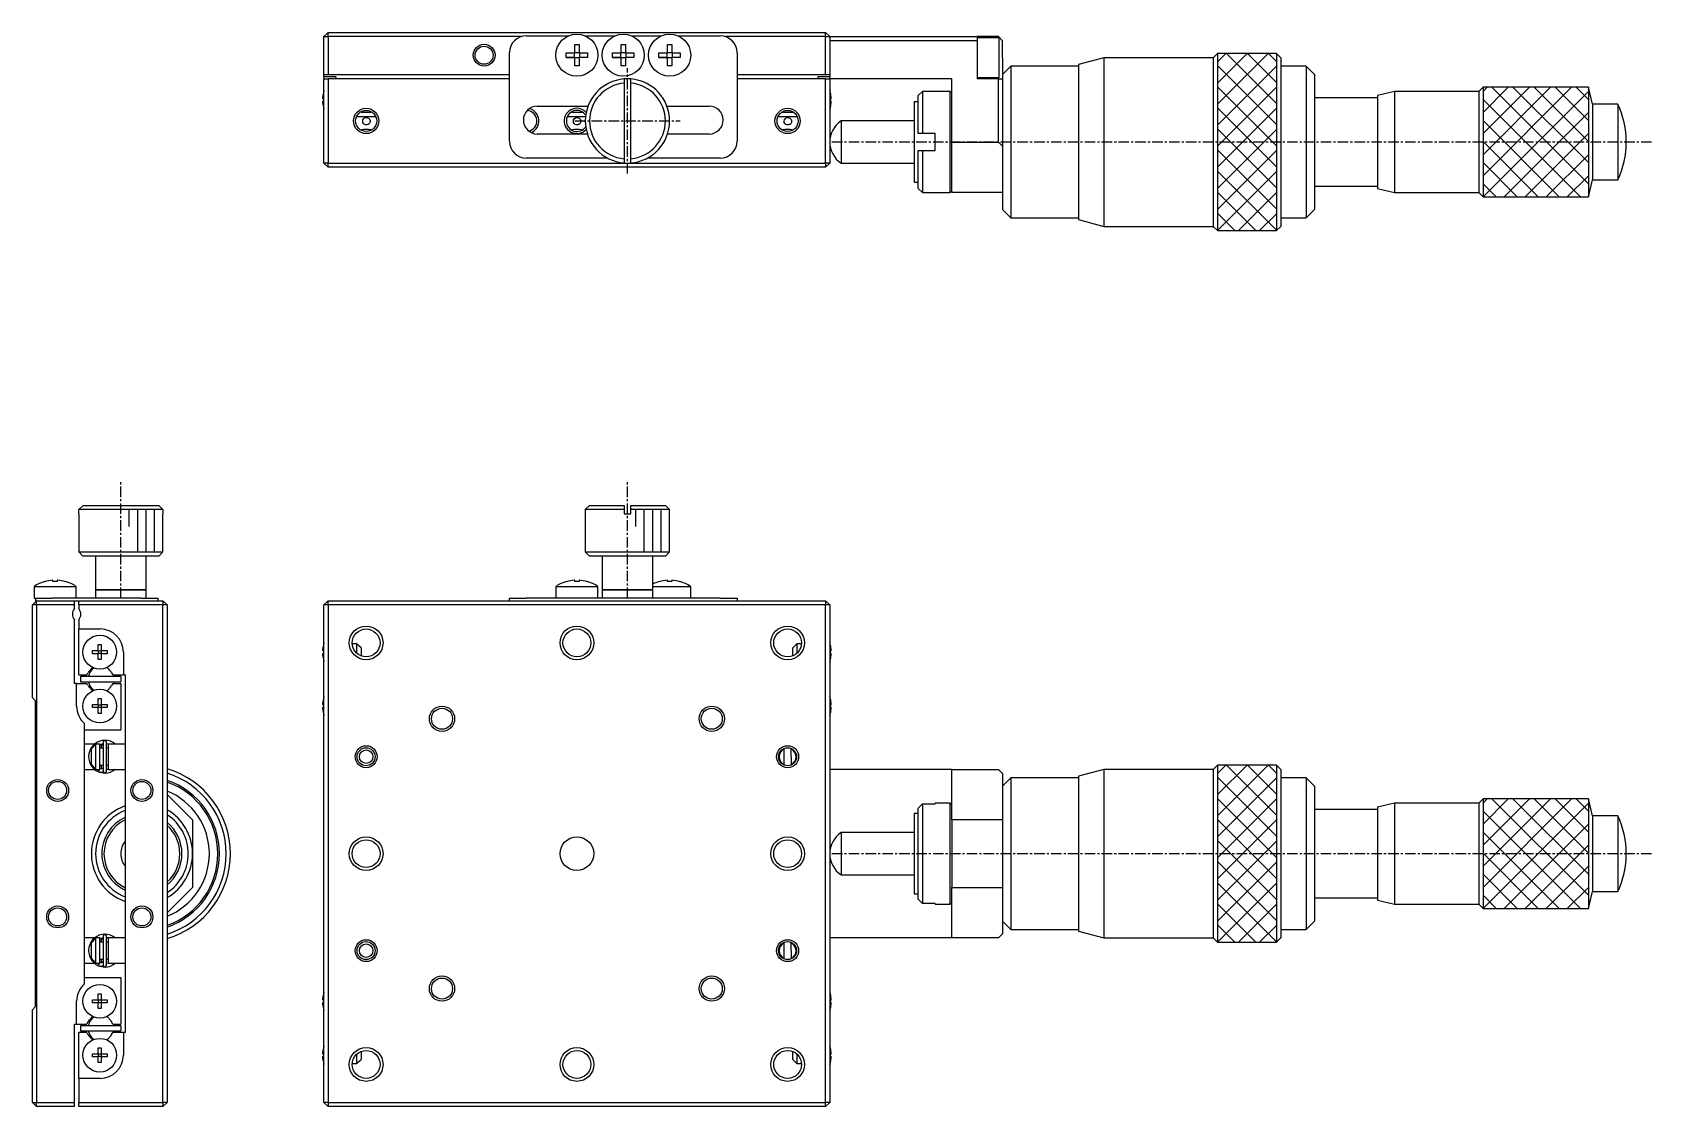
# Model space of a CAD drawing. Extents: x 912 to 1291, y -51 to 162.
# Drawn here: x 912.3 to 1104.4, y 35.1 to 162.5 of the extents above; entities that cross this region are included whole.
import ezdxf

# ---------------------------------------------------------------- set-up
doc = ezdxf.new("R2010")
doc.units = 0
doc.linetypes.add('CENTER', pattern=[2, 1.25, -0.25, 0.25, -0.25])
doc.layers.get('0').update_dxf_attribs({"linetype": 'CONTINUOUS'})
doc.layers.add('CENTER', color=1, linetype='CENTER')

msp = doc.modelspace()

# ---------------------------------------------------------------- linework, layer by layer
at = {"color": 7, "linetype": 'CONTINUOUS'}
for p, q in [((946.87, 161.98), (947.37, 162.48)), ((946.87, 157.48), (946.87, 161.98)), ((946.87, 161.98), (947.37, 161.98)), ((947.37, 162.48), (1006.37, 162.48)), ((947.37, 161.98), (947.37, 162.48)), ((970.25, 161.98), (947.37, 161.98)), ((947.37, 161.98), (947.37, 157.48)), ((970.87, 162.08), (975.89, 162.08)), ((977.85, 162.08), (981.39, 162.08)), ((983.35, 162.08), (986.89, 162.08)), ((988.85, 162.08), (993.87, 162.08)), ((1006.37, 161.98), (994.49, 161.98)), ((1006.87, 161.98), (1006.37, 162.48)), ((1006.37, 161.98), (1006.37, 162.48)), ((1006.37, 161.98), (1006.87, 161.98)), ((1006.37, 157.48), (1006.37, 161.98)), ((1006.87, 161.98), (1024.37, 161.98)), ((1006.87, 161.98), (1006.87, 157.48)), ((1024.37, 161.48), (1006.87, 161.48)), ((1026.87, 161.98), (1024.37, 161.98)), ((1024.37, 161.98), (1024.37, 161.48)), ((1026.97, 161.83), (1024.37, 161.83)), ((1024.37, 161.48), (1024.37, 156.98)), ((1027.37, 161.48), (1026.87, 161.98)), ((1026.97, 157.13), (1026.97, 161.83)), ((1027.37, 159.48), (1027.37, 161.48)), ((968.87, 149.58), (968.87, 160.08)), ((975.61, 160.04), (976.61, 160.04)), ((975.61, 159.52), (975.61, 160.04)), ((975.61, 159.52), (976.57, 159.52)), ((976.61, 159.52), (975.61, 159.52)), ((976.57, 159.52), (976.57, 160.04)), ((976.61, 159.52), (976.57, 159.52)), ((976.61, 160.04), (976.61, 161.04)), ((976.61, 161.04), (977.13, 161.04)), ((976.61, 160.08), (977.13, 160.08)), ((976.61, 158.52), (976.61, 159.52)), ((977.13, 159.48), (976.61, 159.48)), ((977.13, 161.04), (977.13, 160.04)), ((977.13, 160.04), (978.13, 160.04)), ((977.17, 159.52), (977.13, 159.52)), ((978.13, 159.52), (977.13, 159.52)), ((977.13, 159.52), (977.13, 158.52)), ((977.17, 160.04), (977.17, 159.52)), ((978.13, 159.52), (977.17, 159.52)), ((978.13, 160.04), (978.13, 159.52)), ((981.11, 160.04), (982.11, 160.04)), ((981.11, 159.52), (981.11, 160.04)), ((981.11, 159.52), (982.07, 159.52)), ((982.11, 159.52), (981.11, 159.52)), ((982.07, 159.52), (982.07, 160.04)), ((982.11, 159.52), (982.07, 159.52)), ((982.11, 160.04), (982.11, 161.04)), ((982.11, 161.04), (982.63, 161.04)), ((982.11, 160.08), (982.63, 160.08)), ((982.11, 158.52), (982.11, 159.52)), ((982.63, 159.48), (982.11, 159.48)), ((982.63, 161.04), (982.63, 160.04)), ((982.63, 160.04), (983.63, 160.04)), ((982.67, 159.52), (982.63, 159.52)), ((983.63, 159.52), (982.63, 159.52)), ((982.63, 159.52), (982.63, 158.52)), ((982.67, 160.04), (982.67, 159.52)), ((983.63, 159.52), (982.67, 159.52)), ((983.63, 160.04), (983.63, 159.52)), ((986.61, 160.04), (987.61, 160.04)), ((986.61, 159.52), (986.61, 160.04)), ((986.61, 159.52), (987.57, 159.52)), ((987.61, 159.52), (986.61, 159.52)), ((987.57, 159.52), (987.57, 160.04)), ((987.61, 159.52), (987.57, 159.52)), ((987.61, 160.04), (987.61, 161.04)), ((987.61, 161.04), (988.13, 161.04)), ((987.61, 160.08), (988.13, 160.08)), ((987.61, 158.52), (987.61, 159.52)), ((988.13, 159.48), (987.61, 159.48)), ((988.13, 161.04), (988.13, 160.04)), ((988.13, 160.04), (989.13, 160.04)), ((988.17, 159.52), (988.13, 159.52)), ((989.13, 159.52), (988.13, 159.52)), ((988.13, 159.52), (988.13, 158.52)), ((988.17, 160.04), (988.17, 159.52)), ((989.13, 159.52), (988.17, 159.52)), ((989.13, 160.04), (989.13, 159.52)), ((995.87, 160.08), (995.87, 149.58)), ((1027.37, 159.48), (1027.37, 156.98)), ((1039.37, 159.48), (1036.37, 158.68)), ((1052.37, 159.48), (1039.37, 159.48)), ((1039.37, 159.48), (1039.37, 139.48)), ((1052.87, 159.98), (1052.37, 159.48)), ((1052.37, 159.48), (1052.37, 139.48)), ((1059.87, 159.98), (1052.87, 159.98)), ((1052.87, 159.98), (1052.87, 138.98)), ((1060.37, 159.48), (1059.87, 159.98)), ((1059.87, 159.98), (1059.87, 138.98)), ((1060.37, 159.48), (1060.37, 139.48)), ((977.13, 158.52), (976.61, 158.52)), ((982.63, 158.52), (982.11, 158.52)), ((988.13, 158.52), (987.61, 158.52)), ((1028.37, 158.48), (1027.37, 157.48)), ((1036.37, 158.48), (1028.37, 158.48)), ((1028.37, 158.48), (1028.37, 140.48)), ((1036.37, 158.68), (1036.37, 140.28)), ((1063.37, 158.48), (1060.37, 158.48)), ((1064.37, 157.48), (1063.37, 158.48)), ((1063.37, 158.48), (1063.37, 140.48)), ((946.87, 157.23), (946.87, 157.48)), ((946.87, 157.48), (947.37, 157.48)), ((946.87, 157.23), (946.87, 156.98)), ((948.27, 157.23), (946.87, 157.23)), ((946.87, 156.98), (947.37, 156.98)), ((946.87, 146.98), (946.87, 156.98)), ((947.37, 157.48), (968.87, 157.48)), ((968.87, 156.98), (947.37, 156.98)), ((947.37, 156.98), (947.37, 146.98)), ((948.27, 157.23), (948.27, 156.98)), ((982.47, 156.97), (982.47, 156.47)), ((982.47, 156.47), (982.47, 147.5)), ((983.27, 156.47), (983.27, 156.97)), ((983.27, 147.5), (983.27, 156.47)), ((995.87, 157.48), (1006.37, 157.48)), ((1006.37, 156.98), (995.87, 156.98)), ((1005.47, 157.23), (1005.47, 156.98)), ((1006.87, 157.23), (1005.47, 157.23)), ((1006.37, 157.48), (1006.87, 157.48)), ((1006.37, 156.98), (1006.87, 156.98)), ((1006.37, 146.98), (1006.37, 156.98)), ((1006.87, 157.48), (1006.87, 157.23)), ((1006.87, 156.98), (1006.87, 157.23)), ((1021.37, 156.98), (1006.87, 156.98)), ((1006.87, 156.98), (1006.87, 146.98)), ((1021.37, 149.48), (1021.37, 156.98)), ((1024.37, 157.13), (1026.97, 157.13)), ((1026.87, 156.98), (1024.37, 156.98)), ((1026.87, 156.98), (1027.37, 156.98)), ((1026.87, 149.48), (1026.87, 156.98)), ((1027.37, 156.98), (1027.37, 148.98)), ((1064.37, 157.48), (1064.37, 141.48)), ((1084.37, 155.98), (1083.87, 155.48)), ((1096.87, 155.98), (1084.37, 155.98)), ((1084.37, 155.98), (1084.37, 142.98)), ((1097.37, 153.98), (1096.87, 155.98)), ((1096.87, 155.98), (1096.87, 142.98)), ((946.68, 154.66), (946.8, 154.66)), ((946.8, 154.3), (946.68, 154.3)), ((946.8, 155.37), (946.8, 155.37)), ((946.8, 154.66), (946.8, 154.3)), ((972.17, 153.73), (978.19, 153.73)), ((987.55, 153.73), (992.57, 153.73)), ((1006.94, 155.37), (1006.94, 155.37)), ((1006.94, 154.3), (1006.94, 154.66)), ((1006.94, 154.66), (1007.06, 154.66)), ((1007.06, 154.3), (1006.94, 154.3)), ((1017.37, 154.23), (1016.87, 154.23)), ((1016.87, 154.23), (1016.87, 144.73)), ((1017.87, 155.48), (1017.37, 154.98)), ((1017.37, 150.48), (1017.37, 154.98)), ((1021.17, 155.48), (1017.87, 155.48)), ((1017.87, 155.48), (1017.87, 150.48)), ((1021.37, 155.28), (1021.17, 155.48)), ((1021.17, 143.48), (1021.17, 155.48)), ((1071.87, 154.73), (1064.37, 154.73)), ((1073.87, 155.48), (1071.87, 154.98)), ((1071.87, 154.98), (1071.87, 143.98)), ((1083.87, 155.48), (1073.87, 155.48)), ((1073.87, 155.48), (1073.87, 143.48)), ((1083.87, 155.48), (1083.87, 143.48)), ((1100.36, 153.98), (1097.37, 153.98)), ((1097.37, 153.98), (1097.37, 144.98)), ((1100.36, 153.98), (1100.36, 144.98)), ((946.8, 153.6), (946.8, 153.59)), ((953.02, 152.48), (950.72, 152.48)), ((977.9, 152.48), (975.72, 152.48)), ((1003.02, 152.48), (1000.72, 152.48)), ((1006.94, 153.59), (1006.94, 153.6)), ((1016.87, 151.98), (1008.21, 151.98)), ((1008.21, 151.98), (1008.21, 146.98)), ((978.12, 150.43), (972.17, 150.43)), ((992.57, 150.43), (987.62, 150.43)), ((1017.87, 150.48), (1017.37, 150.48)), ((1019.37, 150.48), (1017.87, 150.48)), ((1019.37, 148.48), (1019.37, 150.48)), ((1017.37, 148.48), (1017.87, 148.48)), ((1017.37, 143.98), (1017.37, 148.48)), ((1017.87, 148.48), (1019.37, 148.48)), ((1017.87, 148.48), (1017.87, 143.48)), ((1021.37, 143.48), (1021.37, 149.48)), ((1021.37, 149.48), (1026.87, 149.48)), ((1027.37, 148.98), (1026.87, 149.48)), ((1027.37, 148.98), (1027.37, 147.13)), ((947.37, 146.48), (946.87, 146.98)), ((947.37, 146.98), (946.87, 146.98)), ((947.37, 146.48), (947.37, 146.98)), ((947.37, 146.98), (982.87, 146.98)), ((1006.37, 146.48), (947.37, 146.48)), ((980.5, 147.58), (970.87, 147.58)), ((982.47, 147.5), (982.47, 147)), ((982.87, 146.98), (1006.37, 146.98)), ((983.27, 147), (983.27, 147.5)), ((993.87, 147.58), (985.24, 147.58)), ((1006.87, 146.98), (1006.37, 146.98)), ((1006.87, 146.98), (1006.37, 146.48)), ((1006.37, 146.98), (1006.37, 146.48)), ((1008.21, 146.98), (1016.87, 146.98)), ((1027.37, 147.13), (1027.37, 141.48)), ((1016.87, 144.73), (1017.37, 144.73)), ((1064.37, 144.23), (1071.87, 144.23)), ((1096.87, 142.98), (1097.37, 144.98)), ((1097.37, 144.98), (1100.36, 144.98)), ((1017.37, 143.98), (1017.87, 143.48)), ((1017.87, 143.48), (1021.17, 143.48)), ((1021.17, 143.48), (1021.37, 143.68)), ((1027.37, 143.48), (1021.37, 143.48)), ((1071.87, 143.98), (1073.87, 143.48)), ((1073.87, 143.48), (1083.87, 143.48)), ((1083.87, 143.48), (1084.37, 142.98)), ((1084.37, 142.98), (1096.87, 142.98)), ((1027.37, 141.48), (1028.37, 140.48)), ((1028.37, 140.48), (1036.37, 140.48)), ((1036.37, 140.28), (1039.37, 139.48)), ((1060.37, 140.48), (1063.37, 140.48)), ((1063.37, 140.48), (1064.37, 141.48)), ((1039.37, 139.48), (1052.37, 139.48)), ((1052.37, 139.48), (1052.87, 138.98)), ((1052.87, 138.98), (1059.87, 138.98)), ((1059.87, 138.98), (1060.37, 139.48)), ((917.79, 105.88), (918.29, 106.38)), ((927.76, 105.88), (917.79, 105.88)), ((917.79, 105.38), (917.79, 105.88)), ((918.29, 106.38), (927.26, 106.38)), ((927.26, 106.38), (927.76, 105.88)), ((927.76, 105.88), (927.76, 105.38)), ((978.37, 106.38), (977.87, 105.88)), ((977.87, 105.88), (977.87, 100.88)), ((982.47, 105.88), (977.87, 105.88)), ((978.37, 106.38), (982.47, 106.38)), ((978.37, 106.38), (982.47, 106.38)), ((982.47, 106.38), (982.47, 105.88)), ((982.47, 105.88), (982.47, 105.38)), ((983.27, 105.88), (983.27, 106.38)), ((983.27, 106.38), (987.37, 106.38)), ((983.27, 106.38), (987.37, 106.38)), ((983.27, 105.38), (983.27, 105.88)), ((987.87, 105.88), (983.27, 105.88)), ((987.87, 105.88), (987.37, 106.38)), ((987.87, 100.88), (987.87, 105.88)), ((917.77, 105.38), (917.77, 100.88)), ((917.77, 105.38), (917.79, 105.38)), ((927.76, 105.38), (927.77, 105.38)), ((927.77, 100.88), (927.77, 105.38)), ((982.47, 105.38), (983.27, 105.38)), ((982.47, 105.38), (983.27, 105.38)), ((917.77, 100.88), (918.27, 100.38)), ((917.77, 100.88), (927.77, 100.88)), ((927.27, 100.38), (918.27, 100.38)), ((919.77, 100.38), (919.77, 96.38)), ((925.77, 96.38), (925.77, 100.38)), ((927.27, 100.38), (927.77, 100.88)), ((977.87, 100.88), (978.37, 100.38)), ((977.87, 100.88), (987.87, 100.88)), ((987.37, 100.38), (978.37, 100.38)), ((979.87, 100.38), (979.87, 96.38)), ((985.87, 96.38), (985.87, 100.38)), ((987.37, 100.38), (987.87, 100.88)), ((912.47, 96.77), (912.47, 95.38)), ((912.47, 96.77), (917.47, 96.77)), ((913.72, 97.35), (913.71, 97.35)), ((914.71, 97.35), (914.71, 97.52)), ((915.23, 97.35), (914.71, 97.35)), ((915.23, 97.52), (915.23, 97.35)), ((916.24, 97.35), (916.23, 97.35)), ((917.47, 95.38), (917.47, 96.77)), ((919.77, 96.38), (919.77, 95.38)), ((925.77, 96.38), (919.77, 96.38)), ((919.77, 96.38), (925.77, 96.38)), ((925.77, 95.38), (925.77, 96.38)), ((974.37, 96.77), (974.37, 95.38)), ((974.37, 96.77), (979.37, 96.77)), ((975.61, 97.35), (975.61, 97.35)), ((975.61, 97.35), (975.61, 97.35)), ((976.61, 97.35), (976.61, 97.52)), ((977.13, 97.35), (976.61, 97.35)), ((977.13, 97.52), (977.13, 97.35)), ((978.13, 97.35), (978.13, 97.35)), ((978.13, 97.35), (978.13, 97.35)), ((979.37, 95.38), (979.37, 96.77)), ((979.87, 96.38), (979.87, 95.38)), ((985.87, 96.38), (979.87, 96.38)), ((979.87, 96.38), (985.87, 96.38)), ((985.87, 96.77), (990.37, 96.77)), ((985.87, 95.38), (985.87, 96.38)), ((986.61, 97.35), (986.61, 97.35)), ((986.61, 97.35), (986.61, 97.35)), ((987.61, 97.35), (987.61, 97.52)), ((988.13, 97.35), (987.61, 97.35)), ((988.13, 97.52), (988.13, 97.35)), ((989.13, 97.35), (989.13, 97.35)), ((989.13, 97.35), (989.13, 97.35)), ((990.37, 95.38), (990.37, 96.77)), ((912.77, 95.08), (912.27, 94.58)), ((912.27, 83.58), (912.27, 94.58)), ((912.77, 94.58), (912.27, 94.58)), ((912.47, 95.38), (912.67, 95.38)), ((912.67, 95.38), (914.67, 95.38)), ((912.67, 95.08), (912.67, 95.38)), ((912.77, 95.08), (912.67, 95.08)), ((912.77, 95.08), (917.27, 95.08)), ((912.77, 94.58), (912.77, 95.08)), ((917.27, 94.58), (912.77, 94.58)), ((912.77, 94.58), (912.77, 35.58)), ((916.05, 95.38), (914.67, 95.38)), ((925.17, 95.38), (916.05, 95.38)), ((917.27, 94.58), (917.27, 95.08)), ((917.27, 95.08), (917.77, 95.08)), ((917.27, 94.14), (917.27, 94.58)), ((917.77, 94.58), (917.77, 95.08)), ((917.77, 95.08), (927.77, 95.08)), ((917.77, 94.58), (917.77, 94.14)), ((927.77, 94.58), (917.77, 94.58)), ((925.17, 95.38), (927.17, 95.38)), ((927.17, 95.38), (927.17, 95.08)), ((928.27, 94.58), (927.77, 95.08)), ((927.77, 95.08), (927.77, 94.58)), ((928.27, 94.58), (927.77, 94.58)), ((927.77, 35.58), (927.77, 94.58)), ((928.27, 94.58), (928.27, 35.58)), ((947.37, 95.08), (946.87, 94.58)), ((946.87, 35.58), (946.87, 94.58)), ((947.37, 94.58), (946.87, 94.58)), ((947.37, 95.08), (1006.37, 95.08)), ((947.37, 94.58), (947.37, 95.08)), ((947.37, 94.58), (947.37, 35.58)), ((1006.37, 94.58), (947.37, 94.58)), ((968.87, 95.38), (970.87, 95.38)), ((968.87, 95.08), (968.87, 95.38)), ((975.79, 95.38), (970.87, 95.38)), ((977.94, 95.38), (975.79, 95.38)), ((981.29, 95.38), (977.94, 95.38)), ((983.44, 95.38), (981.29, 95.38)), ((986.79, 95.38), (983.44, 95.38)), ((988.94, 95.38), (986.79, 95.38)), ((993.87, 95.38), (988.94, 95.38)), ((993.87, 95.38), (995.87, 95.38)), ((995.87, 95.38), (995.87, 95.08)), ((1006.87, 94.58), (1006.37, 95.08)), ((1006.37, 95.08), (1006.37, 94.58)), ((1006.87, 94.58), (1006.37, 94.58)), ((1006.37, 35.58), (1006.37, 94.58)), ((1006.87, 94.58), (1006.87, 35.58)), ((917.27, 85.28), (917.27, 92.82)), ((917.77, 92.82), (917.77, 91.73)), ((917.77, 86.28), (917.77, 91.73)), ((917.77, 91.73), (920.32, 91.73)), ((919.39, 88.8), (919.39, 89.16)), ((919.39, 89.16), (920.09, 89.16)), ((920.09, 88.8), (919.39, 88.8)), ((920.09, 89.16), (920.09, 89.87)), ((920.09, 89.87), (920.45, 89.87)), ((920.11, 89.15), (920.09, 89.16)), ((920.11, 88.81), (920.09, 88.8)), ((920.09, 88.1), (920.09, 88.8)), ((920.11, 88.81), (920.11, 89.15)), ((920.11, 89.15), (920.44, 89.15)), ((920.44, 88.81), (920.11, 88.81)), ((920.44, 89.15), (920.45, 89.16)), ((920.44, 89.15), (920.44, 88.81)), ((920.44, 88.81), (920.45, 88.8)), ((920.45, 89.87), (920.45, 89.16)), ((920.45, 89.16), (921.16, 89.16)), ((921.16, 88.8), (920.45, 88.8)), ((920.45, 88.8), (920.45, 88.1)), ((921.16, 89.16), (921.16, 88.8)), ((923.07, 88.98), (923.07, 86.28)), ((946.68, 89.16), (946.8, 89.16)), ((946.8, 88.8), (946.68, 88.8)), ((946.8, 89.87), (946.8, 89.87)), ((946.8, 89.16), (946.8, 88.8)), ((950.77, 89.98), (950.22, 89.98)), ((950.97, 89.78), (950.77, 89.98)), ((950.77, 88.9), (950.77, 89.98)), ((951.27, 89.48), (950.97, 89.78)), ((951.27, 89.48), (951.27, 88.55)), ((1002.77, 89.78), (1002.47, 89.48)), ((1002.47, 88.55), (1002.47, 89.48)), ((1002.97, 89.98), (1002.77, 89.78)), ((1003.52, 89.98), (1002.97, 89.98)), ((1002.97, 89.98), (1002.97, 88.9)), ((1006.94, 89.87), (1006.94, 89.87)), ((1006.94, 89.16), (1007.06, 89.16)), ((1006.94, 88.8), (1006.94, 89.16)), ((1007.06, 88.8), (1006.94, 88.8)), ((918.72, 86.28), (918.87, 86.54)), ((920.45, 88.1), (920.09, 88.1)), ((921.68, 86.54), (921.83, 86.28)), ((946.8, 88.1), (946.8, 88.09)), ((1006.94, 88.09), (1006.94, 88.1)), ((917.52, 85.28), (917.27, 85.28)), ((917.52, 85.28), (918.72, 85.28)), ((917.52, 82.58), (917.52, 85.28)), ((917.77, 86.28), (918.72, 86.28)), ((917.97, 86.08), (917.97, 85.48)), ((922.77, 86.08), (917.97, 86.08)), ((917.97, 85.48), (922.77, 85.48)), ((918.87, 85.02), (918.72, 85.28)), ((921.83, 85.28), (921.68, 85.02)), ((921.83, 86.28), (923.07, 86.28)), ((921.83, 85.28), (922.77, 85.28)), ((922.77, 86.08), (922.77, 85.48)), ((922.77, 85.28), (922.77, 79.78)), ((923.27, 86.28), (923.07, 86.28)), ((923.27, 86.28), (923.27, 43.88)), ((912.27, 83.58), (912.62, 83.23)), ((912.62, 83.23), (912.62, 46.93)), ((919.39, 82.76), (920.09, 82.76)), ((919.39, 82.4), (919.39, 82.76)), ((920.09, 82.76), (920.09, 83.47)), ((920.09, 83.47), (920.45, 83.47)), ((920.11, 82.75), (920.09, 82.76)), ((920.11, 82.41), (920.11, 82.75)), ((920.11, 82.75), (920.44, 82.75)), ((920.44, 82.75), (920.45, 82.76)), ((920.44, 82.75), (920.44, 82.41)), ((920.45, 83.47), (920.45, 82.76)), ((920.45, 82.76), (921.16, 82.76)), ((921.16, 82.76), (921.16, 82.4)), ((946.68, 82.76), (946.8, 82.76)), ((946.8, 83.47), (946.8, 83.47)), ((946.8, 82.76), (946.8, 82.4)), ((1006.94, 83.47), (1006.94, 83.47)), ((1006.94, 82.76), (1007.06, 82.76)), ((1006.94, 82.4), (1006.94, 82.76)), ((920.09, 82.4), (919.39, 82.4)), ((920.11, 82.41), (920.09, 82.4)), ((920.09, 81.7), (920.09, 82.4)), ((920.45, 81.7), (920.09, 81.7)), ((920.44, 82.41), (920.11, 82.41)), ((920.44, 82.41), (920.45, 82.4)), ((921.16, 82.4), (920.45, 82.4)), ((920.45, 82.4), (920.45, 81.7)), ((946.8, 82.4), (946.68, 82.4)), ((946.8, 81.7), (946.8, 81.69)), ((1007.06, 82.4), (1006.94, 82.4)), ((1006.94, 81.69), (1006.94, 81.7)), ((918.47, 77.66), (918.47, 80.5)), ((918.47, 79.78), (922.77, 79.78)), ((919.64, 78.08), (918.47, 78.08)), ((918.47, 75.51), (918.47, 77.66)), ((919.27, 77.5), (919.77, 78.03)), ((919.27, 75.67), (919.27, 77.5)), ((920.27, 78.08), (919.77, 78.08)), ((919.77, 78.08), (919.77, 78.03)), ((919.77, 78.03), (919.77, 75.14)), ((920.11, 78.37), (920.09, 78.36)), ((920.11, 78.37), (920.1, 78.37)), ((920.17, 78.39), (920.11, 78.37)), ((920.27, 78.02), (920.68, 78.13)), ((920.27, 75.08), (920.27, 78.08)), ((920.68, 77.58), (920.27, 77.58)), ((920.47, 77.58), (920.47, 78.02)), ((920.47, 77.58), (920.47, 78.02)), ((920.68, 78.33), (920.68, 74.83)), ((921.07, 74.83), (921.07, 78.33)), ((921.07, 78.13), (921.28, 78.09)), ((921.27, 77.58), (921.07, 77.58)), ((923.27, 78.08), (921.27, 78.08)), ((921.27, 78.08), (921.27, 75.08)), ((921.28, 78.09), (921.29, 78.08)), ((1001.48, 75.58), (1001.46, 77.58)), ((1001.46, 77.58), (1001.46, 77.5)), ((1001.48, 75.66), (1001.46, 77.5)), ((1002.26, 77.5), (1002.26, 77.59)), ((1002.26, 77.5), (1002.28, 75.67)), ((918.47, 54.66), (918.47, 75.51)), ((918.47, 75.08), (919.64, 75.08)), ((919.77, 75.14), (919.27, 75.67)), ((919.77, 75.14), (919.77, 75.08)), ((919.77, 75.08), (920.27, 75.08)), ((920.1, 74.8), (920.17, 75.02)), ((920.17, 75.02), (920.2, 75.08)), ((920.26, 75.15), (920.25, 75.16)), ((920.27, 75.58), (920.68, 75.58)), ((920.47, 75.14), (920.47, 75.58)), ((920.47, 75.14), (920.47, 75.58)), ((921.07, 75.58), (921.27, 75.58)), ((921.28, 75.08), (921.07, 75.04)), ((921.27, 75.08), (921.07, 75.08)), ((921.27, 75.08), (923.27, 75.08)), ((921.29, 75.08), (921.28, 75.08)), ((1001.48, 75.66), (1001.48, 75.58)), ((1002.28, 75.59), (1002.28, 75.67)), ((1021.37, 75.08), (1006.87, 75.08)), ((1021.37, 75.08), (1026.87, 75.08)), ((1021.37, 69.08), (1021.37, 75.08)), ((1027.37, 74.58), (1026.87, 75.08)), ((1039.37, 75.08), (1036.37, 74.28)), ((1052.37, 75.08), (1039.37, 75.08)), ((1039.37, 75.08), (1039.37, 55.08)), ((1052.87, 75.58), (1052.37, 75.08)), ((1052.37, 75.08), (1052.37, 55.08)), ((1059.87, 75.58), (1052.87, 75.58)), ((1052.87, 75.58), (1052.87, 54.58)), ((1060.37, 75.08), (1059.87, 75.58)), ((1059.87, 75.58), (1059.87, 54.58)), ((1060.37, 75.08), (1060.37, 55.08)), ((920.08, 74.81), (920.1, 74.8)), ((920.11, 74.8), (920.11, 74.79)), ((920.11, 74.8), (920.11, 74.8)), ((920.11, 74.8), (920.11, 74.8)), ((920.16, 74.78), (920.85, 74.64)), ((1027.37, 74.58), (1027.37, 72.73)), ((1028.37, 74.08), (1027.37, 73.08)), ((1036.37, 74.08), (1028.37, 74.08)), ((1028.37, 74.08), (1028.37, 56.08)), ((1036.37, 74.28), (1036.37, 55.88)), ((1063.37, 74.08), (1060.37, 74.08)), ((1064.37, 73.08), (1063.37, 74.08)), ((1063.37, 74.08), (1063.37, 56.08)), ((1064.37, 73.08), (1064.37, 57.08)), ((931.27, 69.08), (928.27, 72.08)), ((1021.17, 71.08), (1019.37, 71.08)), ((1019.37, 71), (1019.37, 71.08)), ((1019.37, 71), (1019.37, 71.08)), ((1021.37, 70.88), (1021.17, 71.08)), ((1021.17, 59.08), (1021.17, 71.08)), ((1027.37, 72.73), (1027.37, 65.08)), ((1073.87, 71.08), (1071.87, 70.58)), ((1083.87, 71.08), (1073.87, 71.08)), ((1073.87, 71.08), (1073.87, 59.08)), ((1084.37, 71.58), (1083.87, 71.08)), ((1083.87, 71.08), (1083.87, 59.08)), ((1096.87, 71.58), (1084.37, 71.58)), ((1084.37, 71.58), (1084.37, 58.58)), ((1097.37, 69.58), (1096.87, 71.58)), ((1096.87, 71.58), (1096.87, 58.58)), ((1017.37, 69.83), (1016.87, 69.83)), ((1016.87, 69.83), (1016.87, 60.33)), ((1017.37, 70.49), (1017.87, 71)), ((1017.37, 69.73), (1017.37, 70.49)), ((1017.37, 59.67), (1017.37, 70.49)), ((1017.87, 71), (1019.37, 71)), ((1017.87, 71), (1017.87, 59.17)), ((1071.87, 70.33), (1064.37, 70.33)), ((1071.87, 70.58), (1071.87, 59.58)), ((1100.36, 69.58), (1097.37, 69.58)), ((1097.37, 69.58), (1097.37, 60.58)), ((1100.36, 69.58), (1100.36, 60.58)), ((931.27, 69.08), (931.27, 65.08)), ((1016.87, 67.58), (1008.21, 67.58)), ((1008.21, 67.58), (1008.21, 62.58)), ((1021.37, 69.08), (1021.37, 61.08)), ((1027.37, 69.08), (1021.37, 69.08)), ((931.27, 65.08), (931.27, 61.08)), ((1027.37, 65.08), (1027.37, 57.44)), ((1008.21, 62.58), (1016.87, 62.58)), ((928.27, 58.08), (931.27, 61.08)), ((1016.87, 60.33), (1017.37, 60.33)), ((1017.37, 59.67), (1017.37, 60.44)), ((1017.87, 59.17), (1017.37, 59.67)), ((1021.37, 61.08), (1027.37, 61.08)), ((1021.37, 55.08), (1021.37, 61.08)), ((1064.37, 59.83), (1071.87, 59.83)), ((1071.87, 59.58), (1073.87, 59.08)), ((1096.87, 58.58), (1097.37, 60.58)), ((1097.37, 60.58), (1100.36, 60.58)), ((1019.37, 59.17), (1017.87, 59.17)), ((1019.37, 59.08), (1019.37, 59.17)), ((1019.37, 59.08), (1019.37, 59.17)), ((1019.37, 59.08), (1021.17, 59.08)), ((1021.17, 59.08), (1021.37, 59.28)), ((1073.87, 59.08), (1083.87, 59.08)), ((1083.87, 59.08), (1084.37, 58.58)), ((1084.37, 58.58), (1096.87, 58.58)), ((1027.37, 57.44), (1027.37, 55.58)), ((1027.37, 57.08), (1028.37, 56.08)), ((1028.37, 56.08), (1036.37, 56.08)), ((1036.37, 55.88), (1039.37, 55.08)), ((1060.37, 56.08), (1063.37, 56.08)), ((1063.37, 56.08), (1064.37, 57.08)), ((919.64, 55.08), (918.47, 55.08)), ((918.47, 52.51), (918.47, 54.66)), ((919.27, 54.5), (919.77, 55.03)), ((919.27, 52.67), (919.27, 54.5)), ((920.27, 55.08), (919.77, 55.08)), ((919.77, 55.08), (919.77, 55.03)), ((919.77, 55.03), (919.77, 52.14)), ((920.11, 55.37), (920.09, 55.36)), ((920.11, 55.37), (920.1, 55.37)), ((920.17, 55.39), (920.11, 55.37)), ((920.27, 55.02), (920.68, 55.13)), ((920.27, 52.08), (920.27, 55.08)), ((920.68, 54.58), (920.27, 54.58)), ((920.47, 54.58), (920.47, 55.02)), ((920.47, 54.58), (920.47, 55.02)), ((920.68, 55.33), (920.68, 51.83)), ((921.07, 51.83), (921.07, 55.33)), ((921.07, 55.13), (921.28, 55.09)), ((921.27, 55.08), (921.07, 55.08)), ((921.27, 54.58), (921.07, 54.58)), ((923.27, 55.08), (921.27, 55.08)), ((921.27, 55.08), (921.27, 52.08)), ((921.28, 55.09), (921.29, 55.08)), ((1001.48, 52.58), (1001.46, 54.58)), ((1001.46, 54.58), (1001.46, 54.5)), ((1001.48, 52.66), (1001.46, 54.5)), ((1002.26, 54.5), (1002.26, 54.59)), ((1002.26, 54.5), (1002.28, 52.67)), ((1021.37, 55.08), (1006.87, 55.08)), ((1026.87, 55.08), (1021.37, 55.08)), ((1026.87, 55.08), (1027.37, 55.58)), ((1039.37, 55.08), (1052.37, 55.08)), ((1052.37, 55.08), (1052.87, 54.58)), ((1052.87, 54.58), (1059.87, 54.58)), ((1059.87, 54.58), (1060.37, 55.08)), ((918.47, 49.66), (918.47, 52.51)), ((918.47, 52.08), (919.64, 52.08)), ((919.77, 52.14), (919.27, 52.67)), ((919.77, 52.14), (919.77, 52.08)), ((919.77, 52.08), (920.27, 52.08)), ((920.1, 51.8), (920.17, 52.02)), ((920.17, 52.02), (920.2, 52.08)), ((920.27, 52.15), (920.25, 52.16)), ((920.27, 52.58), (920.68, 52.58)), ((920.47, 52.14), (920.47, 52.58)), ((920.47, 52.14), (920.47, 52.58)), ((921.07, 52.58), (921.27, 52.58)), ((921.28, 52.08), (921.07, 52.04)), ((921.27, 52.08), (923.27, 52.08)), ((921.29, 52.08), (921.28, 52.08)), ((1001.48, 52.66), (1001.48, 52.58)), ((1002.28, 52.59), (1002.28, 52.67)), ((918.47, 50.38), (922.77, 50.38)), ((920.08, 51.81), (920.11, 51.8)), ((920.11, 51.8), (920.11, 51.79)), ((920.11, 51.8), (920.11, 51.8)), ((920.11, 51.8), (920.11, 51.8)), ((920.16, 51.78), (920.85, 51.64)), ((922.77, 50.38), (922.77, 44.88)), ((920.09, 47.76), (920.09, 48.47)), ((920.09, 48.47), (920.45, 48.47)), ((920.45, 48.47), (920.45, 47.76)), ((946.8, 48.47), (946.8, 48.47)), ((1006.94, 48.47), (1006.94, 48.47)), ((912.62, 46.93), (912.27, 46.58)), ((912.27, 35.58), (912.27, 46.58)), ((917.52, 44.88), (917.52, 47.58)), ((919.39, 47.4), (919.39, 47.76)), ((919.39, 47.76), (920.09, 47.76)), ((920.09, 47.4), (919.39, 47.4)), ((920.11, 47.75), (920.09, 47.76)), ((920.11, 47.41), (920.09, 47.4)), ((920.09, 46.7), (920.09, 47.4)), ((920.45, 46.7), (920.09, 46.7)), ((920.11, 47.75), (920.44, 47.75)), ((920.11, 47.41), (920.11, 47.75)), ((920.44, 47.41), (920.11, 47.41)), ((920.44, 47.75), (920.45, 47.76)), ((920.44, 47.75), (920.44, 47.41)), ((920.44, 47.41), (920.45, 47.4)), ((920.45, 47.76), (921.16, 47.76)), ((921.16, 47.4), (920.45, 47.4)), ((920.45, 47.4), (920.45, 46.7)), ((921.16, 47.76), (921.16, 47.4)), ((946.68, 47.76), (946.8, 47.76)), ((946.8, 47.4), (946.68, 47.4)), ((946.8, 47.76), (946.8, 47.4)), ((946.8, 46.7), (946.8, 46.69)), ((1006.94, 47.76), (1007.06, 47.76)), ((1006.94, 47.4), (1006.94, 47.76)), ((1007.06, 47.4), (1006.94, 47.4)), ((1006.94, 46.69), (1006.94, 46.7)), ((917.27, 35.58), (917.27, 44.88)), ((917.27, 44.88), (917.52, 44.88)), ((917.52, 44.88), (918.72, 44.88)), ((917.97, 44.68), (917.97, 44.08)), ((922.77, 44.68), (917.97, 44.68)), ((918.87, 45.14), (918.72, 44.88)), ((921.83, 44.88), (921.68, 45.14)), ((921.83, 44.88), (922.77, 44.88)), ((922.77, 44.68), (922.77, 44.08)), ((917.77, 38.43), (917.77, 43.88)), ((918.72, 43.88), (917.77, 43.88)), ((917.97, 44.08), (922.77, 44.08)), ((918.72, 43.88), (918.87, 43.62)), ((921.68, 43.62), (921.83, 43.88)), ((923.07, 43.88), (921.83, 43.88)), ((923.27, 43.88), (923.07, 43.88)), ((923.07, 43.88), (923.07, 41.18)), ((919.39, 41), (919.39, 41.36)), ((919.39, 41.36), (920.09, 41.36)), ((920.09, 41), (919.39, 41)), ((920.09, 41.36), (920.09, 42.07)), ((920.09, 42.07), (920.45, 42.07)), ((920.11, 41.35), (920.09, 41.36)), ((920.11, 41.01), (920.09, 41)), ((920.09, 40.3), (920.09, 41)), ((920.11, 41.01), (920.11, 41.35)), ((920.11, 41.35), (920.44, 41.35)), ((920.44, 41.01), (920.11, 41.01)), ((920.44, 41.35), (920.45, 41.36)), ((920.44, 41.35), (920.44, 41.01)), ((920.44, 41.01), (920.45, 41)), ((920.45, 42.07), (920.45, 41.36)), ((920.45, 41.36), (921.16, 41.36)), ((921.16, 41), (920.45, 41)), ((920.45, 41), (920.45, 40.3)), ((921.16, 41.36), (921.16, 41)), ((946.68, 41.36), (946.8, 41.36)), ((946.8, 41), (946.68, 41)), ((946.8, 42.07), (946.8, 42.07)), ((946.8, 41.36), (946.8, 41)), ((950.77, 40.18), (950.77, 41.26)), ((950.77, 40.18), (950.97, 40.38)), ((950.97, 40.38), (951.27, 40.68)), ((951.27, 41.62), (951.27, 40.68)), ((1002.47, 40.68), (1002.47, 41.62)), ((1002.47, 40.68), (1002.77, 40.38)), ((1002.77, 40.38), (1002.97, 40.18)), ((1002.97, 41.26), (1002.97, 40.18)), ((1006.94, 42.07), (1006.94, 42.07)), ((1006.94, 41.36), (1007.06, 41.36)), ((1006.94, 41), (1006.94, 41.36)), ((1007.06, 41), (1006.94, 41)), ((920.32, 38.43), (917.77, 38.43)), ((917.77, 38.43), (917.77, 35.58)), ((920.45, 40.3), (920.09, 40.3)), ((946.8, 40.3), (946.8, 40.29)), ((950.22, 40.18), (950.77, 40.18)), ((1002.97, 40.18), (1003.52, 40.18)), ((1006.94, 40.29), (1006.94, 40.3)), ((912.27, 35.58), (912.77, 35.08)), ((912.27, 35.58), (912.77, 35.58)), ((912.77, 35.08), (912.77, 35.58)), ((912.77, 35.58), (917.27, 35.58)), ((917.27, 35.08), (912.77, 35.08)), ((917.27, 35.08), (917.27, 35.58)), ((917.77, 35.08), (917.77, 35.58)), ((917.77, 35.58), (927.77, 35.58)), ((927.77, 35.08), (917.77, 35.08)), ((928.27, 35.58), (927.77, 35.58)), ((927.77, 35.58), (927.77, 35.08)), ((928.27, 35.58), (927.77, 35.08)), ((947.37, 35.58), (946.87, 35.58)), ((946.87, 35.58), (947.37, 35.08)), ((947.37, 35.58), (947.37, 35.08)), ((947.37, 35.58), (1006.37, 35.58)), ((1006.37, 35.08), (947.37, 35.08)), ((1006.37, 35.08), (1006.87, 35.58)), ((1006.37, 35.08), (1006.37, 35.58)), ((1006.87, 35.58), (1006.37, 35.58))]:
    msp.add_line(p, q, dxfattribs=at)
at = {"color": 3, "linetype": 'CONTINUOUS'}
for p, q in [((1052.87, 153.98), (1058.87, 159.98)), ((1052.87, 156.48), (1056.37, 159.98)), ((1052.87, 158.98), (1053.87, 159.98)), ((1053.92, 159.98), (1059.87, 154.04)), ((1056.42, 159.98), (1059.87, 156.54)), ((1058.92, 159.98), (1059.87, 159.04)), ((1052.87, 158.54), (1059.87, 151.54)), ((1052.87, 151.48), (1059.87, 158.48)), ((1052.87, 156.04), (1059.87, 149.04)), ((1052.87, 148.98), (1059.87, 155.98)), ((1084.37, 145.48), (1094.87, 155.98)), ((1084.37, 147.98), (1092.37, 155.98)), ((1084.37, 150.48), (1089.87, 155.98)), ((1084.37, 152.98), (1087.37, 155.98)), ((1084.37, 155.48), (1084.87, 155.98)), ((1085.42, 155.98), (1096.87, 144.54)), ((1087.92, 155.98), (1096.87, 147.04)), ((1090.42, 155.98), (1096.87, 149.54)), ((1092.92, 155.98), (1096.87, 152.04)), ((1095.42, 155.98), (1096.87, 154.54)), ((1084.37, 142.98), (1096.87, 155.48)), ((1084.37, 154.54), (1095.92, 142.98)), ((950.72, 152.48), (950.66, 152.3)), ((975.72, 152.48), (975.66, 152.3)), ((1052.87, 153.54), (1059.87, 146.54)), ((1052.87, 146.48), (1059.87, 153.48)), ((1084.37, 152.04), (1093.42, 142.98)), ((1086.87, 142.98), (1096.87, 152.98)), ((1052.87, 151.04), (1059.87, 144.04)), ((1052.87, 143.98), (1059.87, 150.98)), ((1089.37, 142.98), (1096.87, 150.48)), ((1052.87, 148.54), (1059.87, 141.54)), ((1052.87, 141.48), (1059.87, 148.48)), ((1084.37, 149.54), (1090.92, 142.98)), ((1091.87, 142.98), (1096.87, 147.98)), ((1052.87, 146.04), (1059.87, 139.04)), ((1084.37, 147.04), (1088.42, 142.98)), ((1052.87, 138.98), (1059.87, 145.98)), ((1084.37, 144.54), (1085.92, 142.98)), ((1094.37, 142.98), (1096.87, 145.48)), ((1052.87, 143.54), (1057.42, 138.98)), ((1055.37, 138.98), (1059.87, 143.48)), ((1052.87, 141.04), (1054.92, 138.98)), ((1057.87, 138.98), (1059.87, 140.98)), ((923.77, 103.88), (923.77, 105.88)), ((924.77, 100.88), (924.77, 105.88)), ((925.77, 100.88), (925.77, 105.88)), ((926.77, 100.88), (926.77, 105.88)), ((983.87, 103.88), (983.87, 105.88)), ((984.87, 100.88), (984.87, 105.88)), ((985.87, 100.88), (985.87, 105.88)), ((986.87, 100.88), (986.87, 105.88)), ((1052.87, 69.58), (1058.87, 75.58)), ((1052.87, 72.08), (1056.37, 75.58)), ((1052.87, 74.58), (1053.87, 75.58)), ((1053.92, 75.58), (1059.87, 69.64)), ((1056.42, 75.58), (1059.87, 72.14)), ((1058.92, 75.58), (1059.87, 74.64)), ((1052.87, 74.14), (1059.87, 67.14)), ((1052.87, 67.08), (1059.87, 74.08)), ((1052.87, 71.64), (1059.87, 64.64)), ((1052.87, 64.58), (1059.87, 71.58)), ((1084.37, 61.08), (1094.87, 71.58)), ((1084.37, 63.58), (1092.37, 71.58)), ((1084.37, 66.08), (1089.87, 71.58)), ((1084.37, 68.58), (1087.37, 71.58)), ((1084.37, 71.08), (1084.87, 71.58)), ((1084.37, 58.58), (1096.87, 71.08)), ((1085.42, 71.58), (1096.87, 60.14)), ((1087.92, 71.58), (1096.87, 62.64)), ((1090.42, 71.58), (1096.87, 65.14)), ((1092.92, 71.58), (1096.87, 67.64)), ((1095.42, 71.58), (1096.87, 70.14)), ((1084.37, 70.14), (1095.92, 58.58)), ((1052.87, 69.14), (1059.87, 62.14)), ((1052.87, 62.08), (1059.87, 69.08)), ((1084.37, 67.64), (1093.42, 58.58)), ((1086.87, 58.58), (1096.87, 68.58)), ((1052.87, 66.64), (1059.87, 59.64)), ((1052.87, 59.58), (1059.87, 66.58)), ((1089.37, 58.58), (1096.87, 66.08)), ((1052.87, 64.14), (1059.87, 57.14)), ((1052.87, 57.08), (1059.87, 64.08)), ((1084.37, 65.14), (1090.92, 58.58)), ((1091.87, 58.58), (1096.87, 63.58)), ((1052.87, 61.64), (1059.87, 54.64)), ((1052.87, 54.58), (1059.87, 61.58)), ((1084.37, 62.64), (1088.42, 58.58)), ((1084.37, 60.14), (1085.92, 58.58)), ((1094.37, 58.58), (1096.87, 61.08)), ((1052.87, 59.14), (1057.42, 54.58)), ((1055.37, 54.58), (1059.87, 59.08)), ((1052.87, 56.64), (1054.92, 54.58)), ((1057.87, 54.58), (1059.87, 56.58))]:
    msp.add_line(p, q, dxfattribs=at)
at = {"color": 7, "linetype": 'CONTINUOUS'}
for points in [[(952.56, 153.03), (952.44, 153, -0.045717), (951.32, 153), (951.18, 153.03)], [(977.56, 153.03), (977.44, 153, -0.045717), (976.32, 153), (976.18, 153.03)], [(1002.56, 153.03), (1002.44, 153, -0.045717), (1001.32, 153), (1001.18, 153.03)], [(951.18, 150.94), (951.3, 150.97, -0.045717), (952.41, 150.97), (952.56, 150.94)], [(976.18, 150.94), (976.3, 150.97, -0.045717), (977.41, 150.97), (977.56, 150.94)], [(1001.18, 150.94), (1001.3, 150.97, -0.045717), (1002.41, 150.97), (1002.56, 150.94)]]:
    msp.add_lwpolyline(points, format="xyb", dxfattribs=at)
for points in [[(952.35, 151.93, -1.713507), (951.69, 152.34, -0.54826)], [(977.35, 151.93, -1.713507), (976.69, 152.34, -0.54826)], [(1002.35, 151.93, -1.713507), (1001.69, 152.34, -0.54826)]]:
    msp.add_lwpolyline(points, format="xyb", close=True, dxfattribs=at)
for points in [[(920.26, 78.01), (920.28, 78.02), (920.29, 78.02), (920.31, 78.03), (920.32, 78.03), (920.34, 78.03), (920.35, 78.04), (920.37, 78.04), (920.38, 78.04), (920.4, 78.04), (920.41, 78.04), (920.43, 78.03), (920.44, 78.03), (920.46, 78.03), (920.47, 78.02), (920.48, 78.02), (920.5, 78.01), (920.51, 78.01), (920.53, 78), (920.54, 77.99), (920.55, 77.98), (920.56, 77.97), (920.57, 77.96), (920.59, 77.95), (920.6, 77.94), (920.61, 77.93), (920.62, 77.92), (920.62, 77.91), (920.63, 77.9), (920.64, 77.88), (920.65, 77.87), (920.65, 77.86), (920.66, 77.84), (920.66, 77.83), (920.67, 77.81), (920.67, 77.8), (920.68, 77.78), (920.68, 77.77), (920.68, 77.75), (920.68, 77.74), (920.68, 77.73)], [(920.21, 75.08), (920.2, 75.07), (920.2, 75.06), (920.19, 75.05), (920.18, 75.03), (920.18, 75.02), (920.17, 75), (920.17, 74.99), (920.16, 74.97), (920.15, 74.96), (920.15, 74.94), (920.14, 74.93), (920.14, 74.92), (920.13, 74.9), (920.13, 74.89), (920.12, 74.88), (920.12, 74.87), (920.12, 74.85), (920.11, 74.84), (920.11, 74.83), (920.11, 74.83), (920.11, 74.82), (920.11, 74.81), (920.11, 74.81), (920.11, 74.8)], [(920.68, 75.43), (920.68, 75.42), (920.68, 75.41), (920.68, 75.39), (920.67, 75.38), (920.67, 75.36), (920.67, 75.35), (920.66, 75.33), (920.66, 75.32), (920.65, 75.3), (920.64, 75.29), (920.64, 75.28), (920.63, 75.27), (920.62, 75.25), (920.61, 75.24), (920.6, 75.23), (920.59, 75.22), (920.58, 75.21), (920.57, 75.2), (920.56, 75.19), (920.55, 75.18), (920.53, 75.17), (920.52, 75.16), (920.51, 75.16), (920.49, 75.15), (920.48, 75.15), (920.46, 75.14), (920.45, 75.14), (920.43, 75.13), (920.42, 75.13), (920.41, 75.13), (920.39, 75.13), (920.38, 75.13), (920.36, 75.13), (920.34, 75.13), (920.33, 75.13), (920.32, 75.14), (920.3, 75.14), (920.29, 75.14), (920.27, 75.15), (920.26, 75.15)], [(920.11, 74.79), (920.14, 74.78), (920.17, 74.77), (920.21, 74.76), (920.24, 74.75), (920.27, 74.75), (920.31, 74.74), (920.34, 74.74), (920.38, 74.74), (920.41, 74.74), (920.44, 74.74), (920.48, 74.75), (920.51, 74.75), (920.54, 74.76), (920.58, 74.77), (920.61, 74.78), (920.64, 74.79), (920.67, 74.81), (920.68, 74.81)], [(920.26, 55.01), (920.28, 55.02), (920.29, 55.02), (920.31, 55.03), (920.32, 55.03), (920.34, 55.03), (920.35, 55.04), (920.37, 55.04), (920.38, 55.04), (920.4, 55.04), (920.41, 55.04), (920.43, 55.03), (920.44, 55.03), (920.46, 55.03), (920.47, 55.02), (920.48, 55.02), (920.5, 55.01), (920.51, 55.01), (920.53, 55), (920.54, 54.99), (920.55, 54.98), (920.56, 54.97), (920.57, 54.96), (920.59, 54.95), (920.6, 54.94), (920.61, 54.93), (920.62, 54.92), (920.62, 54.91), (920.63, 54.9), (920.64, 54.88), (920.65, 54.87), (920.65, 54.86), (920.66, 54.84), (920.66, 54.83), (920.67, 54.81), (920.67, 54.8), (920.68, 54.78), (920.68, 54.77), (920.68, 54.75), (920.68, 54.74), (920.68, 54.73)], [(920.21, 52.08), (920.2, 52.07), (920.2, 52.06), (920.19, 52.05), (920.18, 52.03), (920.18, 52.02), (920.17, 52), (920.17, 51.99), (920.16, 51.97), (920.15, 51.96), (920.15, 51.94), (920.14, 51.93), (920.14, 51.92), (920.13, 51.9), (920.13, 51.89), (920.12, 51.88), (920.12, 51.87), (920.12, 51.85), (920.11, 51.84), (920.11, 51.83), (920.11, 51.83), (920.11, 51.82), (920.11, 51.81), (920.11, 51.81), (920.11, 51.8)], [(920.68, 52.43), (920.68, 52.42), (920.68, 52.41), (920.68, 52.39), (920.67, 52.38), (920.67, 52.36), (920.67, 52.35), (920.66, 52.33), (920.66, 52.32), (920.65, 52.3), (920.64, 52.29), (920.64, 52.28), (920.63, 52.27), (920.62, 52.25), (920.61, 52.24), (920.6, 52.23), (920.59, 52.22), (920.58, 52.21), (920.57, 52.2), (920.56, 52.19), (920.55, 52.18), (920.53, 52.17), (920.52, 52.16), (920.51, 52.16), (920.49, 52.15), (920.48, 52.15), (920.46, 52.14), (920.45, 52.14), (920.43, 52.13), (920.42, 52.13), (920.41, 52.13), (920.39, 52.13), (920.38, 52.13), (920.36, 52.13), (920.34, 52.13), (920.33, 52.13), (920.32, 52.14), (920.3, 52.14), (920.29, 52.14), (920.27, 52.15), (920.26, 52.15)], [(920.11, 51.79), (920.14, 51.78), (920.17, 51.77), (920.21, 51.76), (920.24, 51.75), (920.27, 51.75), (920.31, 51.74), (920.34, 51.74), (920.38, 51.74), (920.41, 51.74), (920.44, 51.74), (920.48, 51.75), (920.51, 51.75), (920.54, 51.76), (920.58, 51.77), (920.61, 51.78), (920.64, 51.79), (920.67, 51.81), (920.68, 51.81)]]:
    msp.add_lwpolyline(points, dxfattribs=at)
for centre, radius in [((976.87, 159.78), 2.5), ((982.37, 159.78), 2.5), ((987.87, 159.78), 2.5), ((965.87, 159.78), 1.07), ((951.87, 151.98), 1.25), ((1001.87, 151.98), 1.25), ((920.27, 88.98), 2), ((951.87, 90.08), 1.65), ((976.87, 90.08), 1.65), ((1001.87, 90.08), 1.65), ((920.27, 82.58), 2), ((960.87, 81.08), 1.25), ((992.87, 81.08), 1.25), ((951.87, 76.58), 1.07), ((951.87, 76.58), 0.8), ((1001.87, 76.58), 1.07), ((915.27, 72.58), 1.07), ((925.27, 72.58), 1.07), ((951.87, 65.08), 1.65), ((976.87, 65.08), 2), ((1001.87, 65.08), 1.65), ((915.27, 57.58), 1.07), ((925.27, 57.58), 1.07), ((951.87, 53.58), 1.07), ((951.87, 53.58), 0.8), ((1001.87, 53.58), 1.07), ((960.87, 49.08), 1.25), ((992.87, 49.08), 1.25), ((920.27, 47.58), 2), ((920.27, 41.18), 2), ((951.87, 40.08), 1.65), ((976.87, 40.08), 1.65), ((1001.87, 40.08), 1.65)]:
    msp.add_circle(centre, radius, dxfattribs=at)
at = {"color": 3, "linetype": 'CONTINUOUS'}
for centre, radius in [((965.87, 159.78), 1.3), ((951.87, 151.98), 1.5), ((1001.87, 151.98), 1.5), ((951.87, 90.08), 2), ((976.87, 90.08), 2), ((1001.87, 90.08), 2), ((960.87, 81.08), 1.5), ((992.87, 81.08), 1.5), ((951.87, 76.58), 1.3), ((1001.87, 76.58), 1.3), ((915.27, 72.58), 1.3), ((925.27, 72.58), 1.3), ((951.87, 65.08), 2), ((1001.87, 65.08), 2), ((915.27, 57.58), 1.3), ((925.27, 57.58), 1.3), ((951.87, 53.58), 1.3), ((1001.87, 53.58), 1.3), ((960.87, 49.08), 1.5), ((992.87, 49.08), 1.5), ((951.87, 40.08), 2), ((976.87, 40.08), 2), ((1001.87, 40.08), 2)]:
    msp.add_circle(centre, radius, dxfattribs=at)
at = {"color": 7, "linetype": 'CONTINUOUS'}
for centre, radius, start, end in [((970.87, 160.08), 2, 90, 180), ((993.87, 160.08), 2, 0, 90), ((982.87, 151.98), 5, 94.5886, 265.4114), ((982.87, 151.98), 4.5, 95.0997, 264.9003), ((982.87, 151.98), 5, 85.4114, 94.5886), ((982.87, 151.98), 5, 274.5886, 85.4114), ((982.87, 151.98), 4.5, 275.0997, 84.9003), ((949.87, 154.48), 3.19, 163.8933, 176.7703), ((949.87, 154.48), 3.19, 183.2297, 196.1067), ((949.87, 154.48), 3.2, 159.6359, 163.8775), ((972.17, 152.08), 1.65, 90, 270), ((992.57, 152.08), 1.65, 270, 90), ((1003.87, 154.48), 3.2, 16.1225, 20.3641), ((1003.87, 154.48), 3.19, 3.2297, 16.1067), ((1003.87, 154.48), 3.19, 343.8933, 356.7703), ((1090.87, 149.48), 10.5, 0, 25.3769), ((949.87, 154.48), 3.2, 196.1225, 200.3641), ((970.87, 151.98), 1.25, 283.9345, 84.8629), ((976.87, 151.98), 1.25, 33.1229, 180), ((976.87, 151.98), 1.25, 180, 326.8771), ((1003.87, 154.48), 3.2, 339.6359, 343.8775), ((1009.87, 149.48), 3, 123.5573, 180), ((970.87, 149.58), 2, 180, 270), ((993.87, 149.58), 2, 270, 0), ((1009.87, 149.48), 3, 180, 236.4427), ((1090.87, 149.48), 10.5, 334.6231, 0), ((982.87, 151.98), 5, 265.4114, 274.5886), ((914.97, 93.03), 4.5, 106.2858, 123.749), ((914.97, 93.03), 4.49, 93.3178, 106.2694), ((914.97, 93.03), 4.49, 73.7306, 86.6822), ((914.97, 93.03), 4.5, 56.251, 73.7142), ((976.87, 93.03), 4.5, 106.2858, 123.749), ((976.87, 93.03), 4.49, 93.3178, 106.2694), ((976.87, 93.03), 4.49, 73.7306, 86.6822), ((976.87, 93.03), 4.5, 56.251, 73.7142), ((987.87, 93.03), 4.5, 106.2858, 116.3878), ((987.87, 93.03), 4.49, 93.3178, 106.2694), ((987.87, 93.03), 4.49, 73.7306, 86.6822), ((987.87, 93.03), 4.5, 56.251, 73.7142), ((918.02, 93.48), 1, 138.5904, 221.4096), ((917.02, 93.48), 1, 318.5904, 41.4096), ((920.32, 88.98), 2.75, 0, 90), ((949.87, 88.98), 3.19, 163.8933, 176.7703), ((949.87, 88.98), 3.19, 183.2297, 196.1067), ((949.87, 88.98), 3.2, 159.6359, 163.8775), ((1003.87, 88.98), 3.2, 16.1225, 20.3641), ((1003.87, 88.98), 3.19, 3.2297, 16.1067), ((1003.87, 88.98), 3.19, 343.8933, 356.7703), ((920.39, 85.67), 1.75, 135, 150), ((920.47, 85.78), 1.59, 123.754, 169.1069), ((920.39, 85.67), 1.75, 121.8815, 135), ((920.16, 85.67), 1.75, 45, 58.1185), ((920.16, 85.67), 1.75, 30, 45), ((949.87, 88.98), 3.2, 196.1225, 200.3641), ((1003.87, 88.98), 3.2, 339.6359, 343.8775), ((920.39, 85.9), 1.75, 210, 225), ((920.47, 85.78), 1.59, 190.893, 236.2459), ((920.39, 85.9), 1.75, 225, 238.1185), ((920.16, 85.9), 1.75, 301.8815, 315), ((920.16, 85.9), 1.75, 315, 330), ((920.47, 85.78), 1.59, 10.8931, 18.3585), ((920.47, 85.78), 1.59, 341.6416, 349.107), ((949.87, 82.58), 3.19, 163.8933, 176.7703), ((949.87, 82.58), 3.2, 159.6359, 163.8775), ((1003.87, 82.58), 3.2, 16.1225, 20.3641), ((1003.87, 82.58), 3.19, 3.2297, 16.1067), ((920.27, 82.58), 2.75, 180, 229.1148), ((949.87, 82.58), 3.19, 183.2297, 196.1067), ((949.87, 82.58), 3.2, 196.1225, 200.3641), ((1003.87, 82.58), 3.2, 339.6359, 343.8775), ((1003.87, 82.58), 3.19, 343.8933, 356.7703), ((920.88, 76.58), 1.94, 90.7347, 246.8395), ((920.87, 78.33), 0.195, 0, 180), ((920.88, 76.59), 1.94, 50.4691, 89.2862), ((1001.87, 76.58), 1, 114.0971, 246.9407), ((1001.87, 76.58), 1, 294.0971, 66.9407), ((920.87, 76.59), 1.95, 270.7247, 309.4263), ((925.27, 65.08), 10.5, 286.6015, 73.3985), ((920.87, 74.83), 0.195, 180, 0), ((925.27, 65.08), 10, 287.4576, 72.5424), ((925.27, 65.08), 9.2, 289.0314, 70.9686), ((925.27, 65.08), 9, 289.4712, 70.5288), ((925.27, 65.08), 8, 359.9987, 67.9757), ((925.27, 65.08), 6, 109.4712, 250.5288), ((925.27, 65.08), 5.5, 111.3237, 248.6763), ((925.27, 65.08), 4.75, 114.9011, 179.9987), ((925.27, 65.08), 6, 300, 60), ((925.27, 65.08), 5.5, 303.0557, 56.9443), ((1090.87, 65.08), 10.5, 0, 25.3769), ((925.27, 65.08), 4.75, 309.1667, 50.8333), ((1009.87, 65.08), 3, 123.5573, 180), ((925.27, 65.08), 2.5, 143.1301, 179.9987), ((925.27, 65.08), 4.75, 179.9987, 245.0989), ((925.27, 65.08), 2.5, 179.9987, 216.8699), ((925.27, 65.08), 8, 292.0243, 359.9987), ((1009.87, 65.08), 3, 180, 236.4427), ((1090.87, 65.08), 10.5, 334.6231, 0), ((920.88, 53.58), 1.94, 90.7347, 246.8395), ((920.87, 55.33), 0.195, 0, 180), ((920.88, 53.59), 1.94, 50.4691, 89.2862), ((1001.87, 53.58), 1, 114.0971, 246.9407), ((1001.87, 53.58), 1, 294.0971, 66.9407), ((920.87, 53.59), 1.95, 270.7247, 309.4262), ((920.87, 51.83), 0.195, 180, 0), ((920.27, 47.58), 2.75, 130.8852, 180), ((949.87, 47.58), 3.19, 163.8933, 176.7703), ((949.87, 47.58), 3.2, 159.6359, 163.8775), ((1003.87, 47.58), 3.2, 16.1225, 20.3641), ((1003.87, 47.58), 3.19, 3.2297, 16.1067), ((949.87, 47.58), 3.19, 183.2297, 196.1067), ((949.87, 47.58), 3.2, 196.1225, 200.3641), ((1003.87, 47.58), 3.2, 339.6359, 343.8775), ((1003.87, 47.58), 3.19, 343.8933, 356.7703), ((920.39, 44.27), 1.75, 135, 150), ((920.47, 44.38), 1.59, 123.754, 169.1069), ((920.39, 44.27), 1.75, 121.8815, 135), ((920.16, 44.27), 1.75, 45, 58.1185), ((920.16, 44.27), 1.75, 30, 45), ((920.47, 44.38), 1.59, 10.8931, 18.3585), ((920.39, 44.5), 1.75, 210, 225), ((920.47, 44.38), 1.59, 190.893, 236.2459), ((920.39, 44.5), 1.75, 225, 238.1185), ((920.16, 44.5), 1.75, 301.8815, 315), ((920.16, 44.5), 1.75, 315, 330), ((920.47, 44.38), 1.59, 341.6416, 349.107), ((949.87, 41.18), 3.2, 159.6359, 163.8775), ((1003.87, 41.18), 3.2, 16.1225, 20.3641), ((920.32, 41.18), 2.75, 270, 0), ((949.87, 41.18), 3.19, 163.8933, 176.7703), ((949.87, 41.18), 3.19, 183.2297, 196.1067), ((1003.87, 41.18), 3.19, 3.2297, 16.1067), ((1003.87, 41.18), 3.19, 343.8933, 356.7703), ((949.87, 41.18), 3.2, 196.1225, 200.3641), ((1003.87, 41.18), 3.2, 339.6359, 343.8775)]:
    msp.add_arc(centre, radius, start, end, dxfattribs=at)
at = {"color": 3, "linetype": 'CONTINUOUS'}
for centre, radius, start, end in [((970.87, 151.98), 1.5, 292.6881, 76.1093), ((976.87, 151.98), 1.5, 90, 317.4012), ((976.87, 151.98), 1.5, 42.5988, 90), ((925.27, 65.08), 4.5, 116.3878, 180), ((925.27, 65.08), 4.5, 311.8103, 48.1897), ((925.27, 65.08), 4.5, 180, 243.6122)]:
    msp.add_arc(centre, radius, start, end, dxfattribs=at)
at = {"layer": 'CENTER', "color": 1, "linetype": 'CENTER'}
for p, q in [((982.87, 145.73), (982.87, 158.23)), ((976.62, 151.98), (989.12, 151.98)), ((1104.37, 149.48), (1006.87, 149.48)), ((922.77, 95.38), (922.77, 109.38)), ((982.87, 95.38), (982.87, 109.38)), ((1104.37, 65.08), (1006.87, 65.08))]:
    msp.add_line(p, q, dxfattribs=at)

doc.saveas('drawing.dxf')
